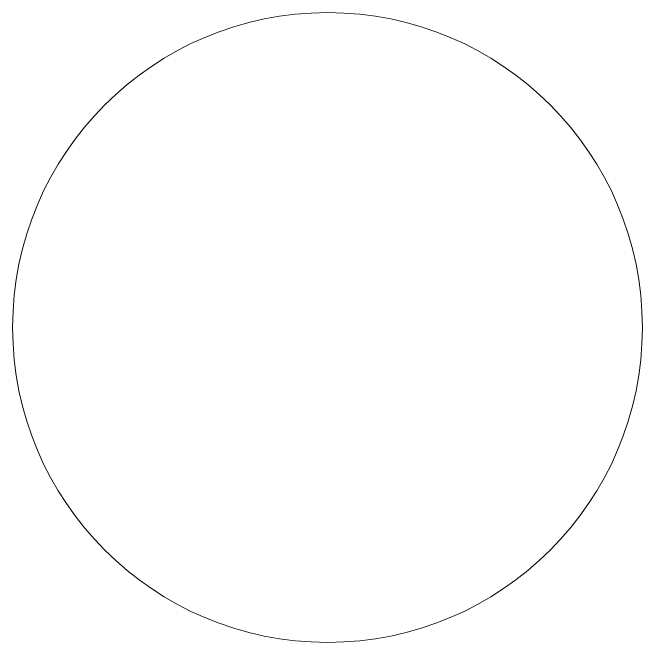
# Model space of a CAD drawing. Header units: inches. Extents: x 0 to 48, y -48 to 0.
import ezdxf

# ---------------------------------------------------------------- set-up
doc = ezdxf.new("R2010")
doc.units = ezdxf.units.IN
doc.header["$MEASUREMENT"] = 0
doc.layers.add('Layer 1', color=7, linetype='Continuous')

msp = doc.modelspace()

# ---------------------------------------------------------------- linework, layer by layer
at = {"layer": 'Layer 1', "color": 7, "lineweight": 9}
msp.add_open_spline([(48, -24), (48, -37.255), (37.255, -48), (24, -48), (10.745, -48), (0, -37.255), (0, -24), (0, -10.745), (10.745, 0), (24, 0), (37.255, 0), (48, -10.745), (48, -24)], degree=3, knots=[0, 0, 0, 0, 1, 1, 1, 2, 2, 2, 3, 3, 3, 4, 4, 4, 4], dxfattribs=at)

doc.saveas('drawing.dxf')
